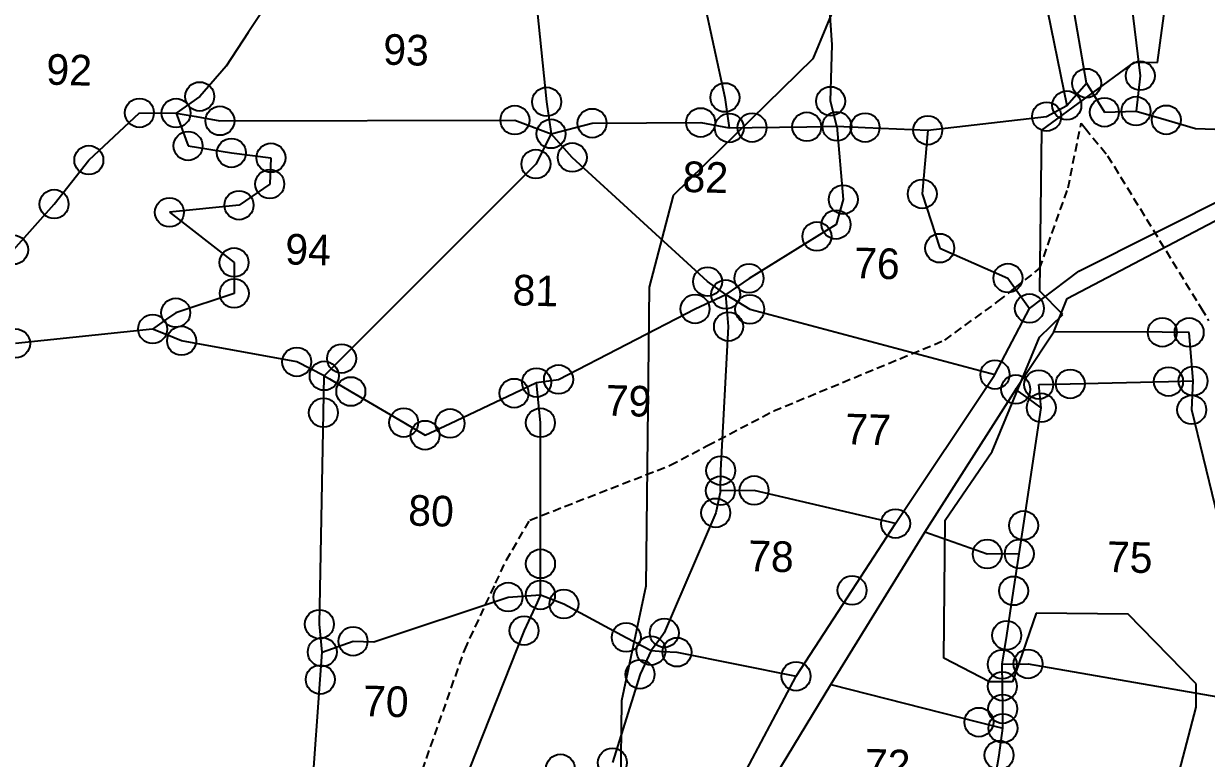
# Model space of a CAD drawing. Header units: metres. Extents: x 255314 to 259367, y 2195120 to 2198729.
# Drawn here: x 256777 to 257491, y 2196532 to 2196975 of the extents above; entities that cross this region are included whole.
import ezdxf

# ---------------------------------------------------------------- set-up
doc = ezdxf.new("R2010")
doc.units = ezdxf.units.M
doc.linetypes.add('DASHED', pattern=[0.75, 0.5, -0.25])
for name, color, linetype in [('LINE_FOOTPATH', 1, 'DASHED'), ('POLY_PARCEL', 6, 'Continuous'), ('POLY_ROAD', 30, 'Continuous'), ('SYM_STONE', 1, 'Continuous'), ('TEXT_PARCEL', 7, 'Continuous'), ('V_BOUND_LINE', 7, 'Continuous'), ('VILLAGE BOUNDRY', 1, 'Continuous')]:
    doc.layers.add(name, color=color, linetype=linetype)
doc.styles.add('TEXT_MAP', font='', dxfattribs={"height": 1.8})
doc.styles.get('TEXT_MAP').set_extended_font_data('Kruti Dev 050')

msp = doc.modelspace()

# ---------------------------------------------------------------- linework, layer by layer
at = {"layer": 'LINE_FOOTPATH', "ltscale": 10}
for p, q in [((257407.45, 2196876.23), (257415.38, 2196915.28)), ((257415.38, 2196915.28), (257417.74, 2196912.39)), ((257417.74, 2196912.39), (257431.38, 2196895.72)), ((257431.38, 2196895.72), (257487.8, 2196803.68)), ((257390.27, 2196827.61), (257407.45, 2196876.23)), ((257375.73, 2196816.07), (257390.27, 2196827.61)), ((257365.35, 2196807.82), (257374.76, 2196815.3)), ((257374.76, 2196815.3), (257375.73, 2196816.07)), ((257333.06, 2196784.39), (257365.35, 2196807.82)), ((257487.8, 2196803.68), (257492.36, 2196796.06)), ((257229.69, 2196741.61), (257333.06, 2196784.39)), ((257189.79, 2196720.65), (257229.69, 2196741.61)), ((257167.22, 2196708.79), (257189.79, 2196720.65)), ((257082.5, 2196675.73), (257167.22, 2196708.79)), ((257068.14, 2196651.37), (257082.5, 2196675.73)), ((257061.75, 2196637.59), (257068.14, 2196651.37)), ((257043.12, 2196597.43), (257061.75, 2196637.59)), ((257017.57, 2196524.72), (257043.12, 2196597.43))]:
    msp.add_line(p, q, dxfattribs=at)
at = {"layer": 'POLY_PARCEL'}
for p, q in [((257174.61, 2197049.13), (257200.27, 2196930.85)), ((257438.99, 2197043.84), (257451.1, 2196943.97)), ((257265.04, 2196962.73), (257260.06, 2197034.04)), ((256939.85, 2197011.19), (256912.26, 2196970.04)), ((257086.03, 2196991.33), (257092.59, 2196928.27)), ((256912.26, 2196970.04), (256899.1, 2196949.87)), ((257264.08, 2196928.63), (257265.04, 2196962.73)), ((256899.1, 2196949.87), (256883.06, 2196931.45)), ((257451.1, 2196943.97), (257448.5, 2196922.62)), ((257406.71, 2196926.09), (257418.64, 2196939.49)), ((257418.64, 2196939.49), (257429.45, 2196921.97)), ((256883.06, 2196931.45), (256868.78, 2196921.45)), ((257092.59, 2196928.27), (257095.24, 2196908.93)), ((257200.27, 2196930.85), (257202.87, 2196912.47)), ((257267.89, 2196913.45), (257264.08, 2196928.63)), ((256816.11, 2196893.05), (256846.68, 2196921.55)), ((256846.68, 2196921.55), (256868.78, 2196921.45)), ((256868.78, 2196921.45), (256876.02, 2196901.62)), ((256868.78, 2196921.45), (256880.91, 2196919.31)), ((257394.54, 2196919.34), (257406.71, 2196926.09)), ((257429.45, 2196921.97), (257448.5, 2196922.62)), ((257448.5, 2196922.62), (257466.78, 2196917.36)), ((256880.91, 2196919.31), (256895.3, 2196916.77)), ((256895.3, 2196916.77), (257073.41, 2196917.21)), ((257073.41, 2196917.21), (257095.24, 2196908.93)), ((257095.24, 2196908.93), (257120.04, 2196915.35)), ((257120.04, 2196915.35), (257185.6, 2196915.75)), ((257185.6, 2196915.75), (257202.87, 2196912.47)), ((257322.76, 2196911.05), (257394.54, 2196919.34)), ((257466.78, 2196917.36), (257484.48, 2196912.11)), ((257095.24, 2196908.93), (257086.09, 2196890.66)), ((257108.05, 2196894.65), (257095.24, 2196908.93)), ((257202.87, 2196912.47), (257216.62, 2196912.68)), ((257216.62, 2196912.68), (257249.69, 2196913.17)), ((257249.69, 2196913.17), (257267.89, 2196913.45)), ((257267.89, 2196913.45), (257271.69, 2196869.24)), ((257267.89, 2196913.45), (257284.89, 2196912.7)), ((257284.89, 2196912.7), (257322.76, 2196911.05)), ((257322.76, 2196911.05), (257319.39, 2196872.62)), ((257484.48, 2196912.11), (257525.36, 2196910.71)), ((256876.02, 2196901.62), (256902.2, 2196897.42)), ((256795.14, 2196866.5), (256816.11, 2196893.05)), ((256902.2, 2196897.42), (256926.1, 2196894.44)), ((256926.1, 2196894.44), (256925.37, 2196878.58)), ((257189.8, 2196819.68), (257108.05, 2196894.65)), ((257086.09, 2196890.66), (256968.75, 2196773.22)), ((256925.37, 2196878.58), (256906.8, 2196865.82)), ((257319.39, 2196872.62), (257329.97, 2196839.88)), ((256770.67, 2196838.89), (256795.14, 2196866.5)), ((256906.8, 2196865.82), (256864.78, 2196861.52)), ((257271.69, 2196869.24), (257267.34, 2196854.13)), ((256864.78, 2196861.52), (256903.81, 2196831.26)), ((257267.34, 2196854.13), (257255.78, 2196846.99)), ((257255.78, 2196846.99), (257214.79, 2196821.66)), ((257329.97, 2196839.88), (257371.15, 2196821.83)), ((256903.81, 2196831.26), (256903.9, 2196812.61)), ((257214.79, 2196821.66), (257200.73, 2196811.93)), ((257371.15, 2196821.83), (257384.13, 2196803.51)), ((257200.73, 2196811.93), (257189.8, 2196819.68)), ((256903.9, 2196812.61), (256868.6, 2196800.89)), ((257182.22, 2196803.19), (257200.73, 2196811.93)), ((257200.73, 2196811.93), (257215.25, 2196802.95)), ((257202.42, 2196792.5), (257200.73, 2196811.93)), ((256868.6, 2196800.89), (256862.98, 2196796.93)), ((257099.76, 2196760.63), (257182.22, 2196803.19)), ((257215.25, 2196802.95), (257363.34, 2196763.52)), ((256862.98, 2196796.93), (256854.66, 2196791.07)), ((257197.71, 2196705.58), (257202.42, 2196792.5)), ((257464.39, 2196789.11), (257398.85, 2196789.45)), ((257480.6, 2196789.03), (257464.39, 2196789.11)), ((257482.99, 2196759.68), (257480.6, 2196789.03)), ((256968.75, 2196773.22), (256958.24, 2196762.81)), ((256958.24, 2196762.81), (256961.49, 2196760.9)), ((256961.49, 2196760.9), (256974.34, 2196753.34)), ((257072.94, 2196752.32), (257086.5, 2196758.72)), ((257086.5, 2196758.72), (257099.76, 2196760.63)), ((257088.83, 2196734.46), (257086.5, 2196758.72)), ((257389.77, 2196757.49), (257408.8, 2196757.94)), ((257391.25, 2196743.56), (257389.77, 2196757.49)), ((257408.8, 2196757.94), (257468.11, 2196759.33)), ((257468.11, 2196759.33), (257482.99, 2196759.68)), ((257482.14, 2196742.32), (257482.99, 2196759.68)), ((256974.34, 2196753.34), (257006.26, 2196734.56)), ((257034.26, 2196734.08), (257072.94, 2196752.32)), ((257383.67, 2196749.02), (257375.88, 2196754.63)), ((257380.59, 2196672.45), (257391.25, 2196743.56)), ((257391.25, 2196743.56), (257383.67, 2196749.02)), ((257503.35, 2196655.32), (257482.14, 2196742.32)), ((257006.26, 2196734.56), (257019.16, 2196726.96)), ((257019.16, 2196726.96), (257034.26, 2196734.08)), ((257088.86, 2196649.3), (257088.83, 2196734.46)), ((257197.5, 2196693.43), (257197.71, 2196705.58)), ((257197.5, 2196693.43), (257194.72, 2196680.06)), ((257217.88, 2196693.64), (257197.5, 2196693.43)), ((257303.3, 2196673.61), (257217.88, 2196693.64)), ((257194.72, 2196680.06), (257163.64, 2196607.54)), ((257378.02, 2196655.27), (257380.59, 2196672.45)), ((257358.69, 2196655.21), (257320.98, 2196668.46)), ((257378.02, 2196655.27), (257358.69, 2196655.21)), ((257374.57, 2196632.98), (257378.02, 2196655.27)), ((257088.86, 2196630.52), (257088.86, 2196649.3)), ((256988.25, 2196602.2), (257069.32, 2196629.22)), ((257069.32, 2196629.22), (257088.86, 2196630.52)), ((257069.32, 2196629.22), (257069.32, 2196629.22)), ((257088.86, 2196630.52), (257086.8, 2196626.03)), ((257088.86, 2196630.52), (257103, 2196625.04)), ((257370.4, 2196606.11), (257374.57, 2196632.98)), ((257086.8, 2196626.03), (257078.97, 2196608.97)), ((257103, 2196625.04), (257140.64, 2196604.9)), ((257078.97, 2196608.97), (257013.34, 2196443.02)), ((257163.64, 2196607.54), (257160.84, 2196603.82)), ((256957.09, 2196596.01), (256975.68, 2196602.53)), ((256975.68, 2196602.53), (256988.25, 2196602.2)), ((257140.64, 2196604.9), (257155.61, 2196596.89)), ((257160.84, 2196603.82), (257155.61, 2196596.89)), ((257367.69, 2196588.61), (257370.4, 2196606.11)), ((257155.61, 2196596.89), (257149, 2196582.58)), ((257155.61, 2196596.89), (257162.98, 2196596.45)), ((257162.98, 2196596.45), (257171.29, 2196595.95)), ((257171.29, 2196595.95), (257243.2, 2196581.42)), ((257367.69, 2196588.61), (257383.32, 2196588.86)), ((257367.84, 2196575.34), (257367.69, 2196588.61)), ((257383.32, 2196588.86), (257507.19, 2196567.44)), ((257149, 2196582.58), (257132.31, 2196529.24)), ((257264.2, 2196576.41), (257353.6, 2196553.67)), ((257367.99, 2196561.69), (257367.84, 2196575.34)), ((257368.12, 2196549.98), (257367.99, 2196561.69)), ((257353.6, 2196553.67), (257368.12, 2196549.98)), ((257365.84, 2196533.78), (257368.12, 2196549.98)), ((257362.26, 2196512.35), (257365.84, 2196533.78))]:
    msp.add_line(p, q, dxfattribs=at)
at = {"layer": 'POLY_ROAD'}
for p, q in [((257387.36, 2197020.62), (257406.71, 2196926.09)), ((257418.64, 2196939.49), (257409.61, 2196992.27)), ((257413.88, 2196826.09), (257524.46, 2196881.54)), ((257406.99, 2196809.51), (257530.07, 2196874.16)), ((257384.13, 2196803.51), (257413.88, 2196826.09)), ((257398.85, 2196789.45), (257406.99, 2196809.51)), ((257363.34, 2196763.52), (257384.13, 2196803.51)), ((257381.41, 2196763), (257398.85, 2196789.45)), ((257303.3, 2196673.61), (257363.1, 2196763.16)), ((257363.1, 2196763.16), (257363.34, 2196763.52)), ((257376.17, 2196755.06), (257381.41, 2196763)), ((257320.98, 2196668.46), (257375.88, 2196754.63)), ((257375.88, 2196754.63), (257376.17, 2196755.06)), ((257277.02, 2196633.29), (257303.3, 2196673.61)), ((257264.2, 2196576.41), (257320.98, 2196668.46)), ((257243.2, 2196581.42), (257277.02, 2196633.29)), ((257203.06, 2196505.55), (257243.2, 2196581.42)), ((257222.54, 2196507.87), (257264.2, 2196576.41))]:
    msp.add_line(p, q, dxfattribs=at)
at = {"layer": 'SYM_STONE'}
for centre in [(257451.1, 2196943.97), (257418.64, 2196939.49), (256883.06, 2196931.45), (257092.59, 2196928.27), (257200.27, 2196930.85), (257264.08, 2196928.63), (256846.68, 2196921.55), (256868.78, 2196921.45), (257406.71, 2196926.09), (257429.45, 2196921.97), (257448.5, 2196922.62), (256895.3, 2196916.77), (257073.41, 2196917.21), (257120.04, 2196915.35), (257185.6, 2196915.75), (257202.87, 2196912.47), (257216.62, 2196912.68), (257249.69, 2196913.17), (257267.89, 2196913.45), (257284.89, 2196912.7), (257394.54, 2196919.34), (257466.78, 2196917.36), (257095.24, 2196908.93), (257322.76, 2196911.05), (256876.02, 2196901.62), (256816.11, 2196893.05), (256902.2, 2196897.42), (256926.1, 2196894.44), (257108.05, 2196894.65), (257086.09, 2196890.66), (256925.37, 2196878.58), (257319.39, 2196872.62), (256795.14, 2196866.5), (256906.8, 2196865.82), (257271.69, 2196869.24), (256864.78, 2196861.52), (257267.34, 2196854.13), (257255.78, 2196846.99), (256770.67, 2196838.89), (257329.97, 2196839.88), (256903.81, 2196831.26), (257189.8, 2196819.68), (257214.79, 2196821.66), (257371.15, 2196821.83), (256903.9, 2196812.61), (257200.73, 2196811.93), (257200.73, 2196811.93), (256868.6, 2196800.89), (257182.22, 2196803.19), (257215.25, 2196802.95), (257384.13, 2196803.51), (256854.66, 2196791.07), (257202.42, 2196792.5), (256872.11, 2196783.97), (257464.39, 2196789.11), (257480.6, 2196789.03), (256771.89, 2196782.37), (256941.7, 2196771.21), (256968.75, 2196773.22), (256958.24, 2196762.81), (257363.34, 2196763.52), (257086.5, 2196758.72), (257099.76, 2196760.63), (257389.77, 2196757.49), (257408.8, 2196757.94), (257468.11, 2196759.33), (257482.99, 2196759.68), (256974.34, 2196753.34), (257072.94, 2196752.32), (257375.88, 2196754.63), (257391.25, 2196743.56), (257482.14, 2196742.32), (256957.81, 2196740.55), (257006.26, 2196734.56), (257034.26, 2196734.08), (257088.83, 2196734.46), (257019.16, 2196726.96), (257197.71, 2196705.58), (257197.5, 2196693.43), (257217.88, 2196693.64), (257194.72, 2196680.06), (257303.3, 2196673.61), (257380.59, 2196672.45), (257358.69, 2196655.21), (257378.02, 2196655.27), (257088.86, 2196649.3), (257069.32, 2196629.22), (257088.86, 2196630.52), (257277.02, 2196633.29), (257374.57, 2196632.98), (257103, 2196625.04), (256955.35, 2196612.81), (257078.97, 2196608.97), (257163.64, 2196607.54), (257370.4, 2196606.11), (256975.68, 2196602.53), (257140.64, 2196604.9), (256957.09, 2196596.01), (257155.61, 2196596.89), (257171.29, 2196595.95), (257367.69, 2196588.61), (257383.32, 2196588.86), (256955.88, 2196579.42), (257149, 2196582.58), (257243.2, 2196581.42), (257367.84, 2196575.34), (257367.99, 2196561.69), (257353.6, 2196553.67), (257368.12, 2196549.98), (257365.84, 2196533.78), (257132.31, 2196529.24), (257100.9, 2196525.52)]:
    msp.add_circle(centre, 8.75, dxfattribs=at)
at = {"layer": 'V_BOUND_LINE'}
for p, q in [((256854.66, 2196791.07), (256771.89, 2196782.37)), ((256863.19, 2196787.6), (256854.66, 2196791.07)), ((256872.11, 2196783.97), (256863.19, 2196787.6)), ((256941.7, 2196771.21), (256872.11, 2196783.97)), ((256958.24, 2196762.81), (256941.7, 2196771.21)), ((256957.81, 2196740.55), (256958.24, 2196762.81)), ((256955.35, 2196612.81), (256957.81, 2196740.55)), ((256957.09, 2196596.01), (256955.35, 2196612.81)), ((256955.88, 2196579.42), (256957.09, 2196596.01)), ((256946.29, 2196447.03), (256955.88, 2196579.42))]:
    msp.add_line(p, q, dxfattribs=at)
at = {"layer": 'VILLAGE BOUNDRY', "color": 2}
for p, q in [((257281.84, 2197023.23), (257253.3, 2196954.16)), ((257461.5, 2196952.05), (257469.1, 2197007.51)), ((257253.3, 2196954.16), (257169.04, 2196871.77)), ((257391.57, 2196911.15), (257447.63, 2196952.21)), ((257447.63, 2196952.21), (257461.5, 2196952.05)), ((257390.46, 2196813.95), (257391.57, 2196911.15)), ((257169.04, 2196871.77), (257154.49, 2196816.41)), ((257154.49, 2196816.41), (257152.42, 2196635.88)), ((257404.21, 2196799.87), (257390.46, 2196813.95)), ((257390.14, 2196786.16), (257404.21, 2196799.87)), ((257361.59, 2196717.03), (257390.14, 2196786.16)), ((257333.32, 2196675.69), (257361.59, 2196717.03)), ((257332.37, 2196592.36), (257333.32, 2196675.69)), ((257152.42, 2196635.88), (257137.75, 2196566.63)), ((257388.22, 2196619.51), (257373.87, 2196578.01)), ((257443.8, 2196618.87), (257388.22, 2196619.51)), ((257484.82, 2196576.73), (257443.8, 2196618.87)), ((257360, 2196578.01), (257332.37, 2196592.36)), ((257373.87, 2196578.01), (257360, 2196578.01)), ((257484.82, 2196562.84), (257484.82, 2196576.73)), ((257137.75, 2196566.63), (257135.67, 2196386.08)), ((257470.31, 2196507.44), (257484.82, 2196562.84))]:
    msp.add_line(p, q, dxfattribs=at)

# ---------------------------------------------------------------- texts
at = {"layer": 'TEXT_PARCEL', "style": 'TEXT_MAP'}
for s, p in [('93', (256993.71, 2196950.75)), ('92', (256790.24, 2196938.69)), ('82', (257174.47, 2196873.88)), ('94', (256934.53, 2196830.12)), ('76', (257278.05, 2196821.82)), ('81', (257071.82, 2196805.45)), ('79', (257128.04, 2196738.81)), ('77', (257272.7, 2196721.5)), ('80', (257008.8, 2196672.44)), ('78', (257214.06, 2196644.95)), ('75', (257430.72, 2196644.41)), ('70', (256981.47, 2196557.37)), ('72', (257284.43, 2196519.13))]:
    msp.add_text(s, height=18.501, rotation=358.39385, dxfattribs=at).set_placement(p)

doc.saveas('drawing.dxf')
